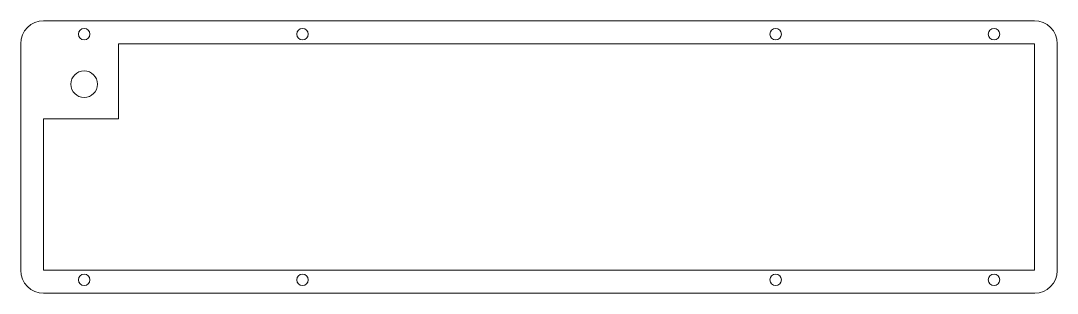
# Model space of a CAD drawing. Header units: millimetres. Extents: x 0 to 271, y 0 to 71.
import ezdxf

# ---------------------------------------------------------------- set-up
doc = ezdxf.new("R2010")
doc.units = ezdxf.units.MM
doc.layers.add('A-DETL', color=90, linetype='Continuous', lineweight=18)

msp = doc.modelspace()

# ---------------------------------------------------------------- linework, layer by layer
at = {"layer": 'A-DETL'}
for p, q in [((265.32, 71.3), (6, 71.3)), ((0, 65.3), (0, 6)), ((25.62, 65.3), (265.36, 65.3)), ((25.62, 45.67), (25.62, 65.3)), ((265.36, 65.3), (265.36, 6)), ((271.32, 5.91), (271.32, 65.3)), ((6, 6), (6, 45.67)), ((6, 45.67), (25.62, 45.67)), ((265.36, 6), (6, 6)), ((6, 0), (265.4, 0))]:
    msp.add_line(p, q, dxfattribs=at)
for centre, radius, start, end in [((6, 65.3), 6, 90, 180), ((265.32, 65.3), 6, 0, 90), ((16.6, 67.8), 1.5, 0, 180), ((73.75, 67.8), 1.5, 0, 180), ((197.61, 67.8), 1.5, 0, 180), ((254.76, 67.8), 1.5, 0, 180), ((16.6, 67.8), 1.5, 180, 0), ((73.75, 67.8), 1.5, 180, 0), ((197.61, 67.8), 1.5, 180, 0), ((254.76, 67.8), 1.5, 180, 0), ((16.6, 54.7), 3.5, 0, 180), ((16.6, 54.7), 3.5, 180, 0), ((6, 6), 6, 180, 270), ((265.4, 5.91), 5.91, 270, 0), ((16.6, 3.5), 1.5, 0, 180), ((16.6, 3.5), 1.5, 180, 0), ((73.75, 3.5), 1.5, 0, 180), ((73.75, 3.5), 1.5, 180, 0), ((197.61, 3.5), 1.5, 0, 180), ((197.61, 3.5), 1.5, 180, 0), ((254.76, 3.5), 1.5, 0, 180), ((254.76, 3.5), 1.5, 180, 0)]:
    msp.add_arc(centre, radius, start, end, dxfattribs=at)

doc.saveas('drawing.dxf')
